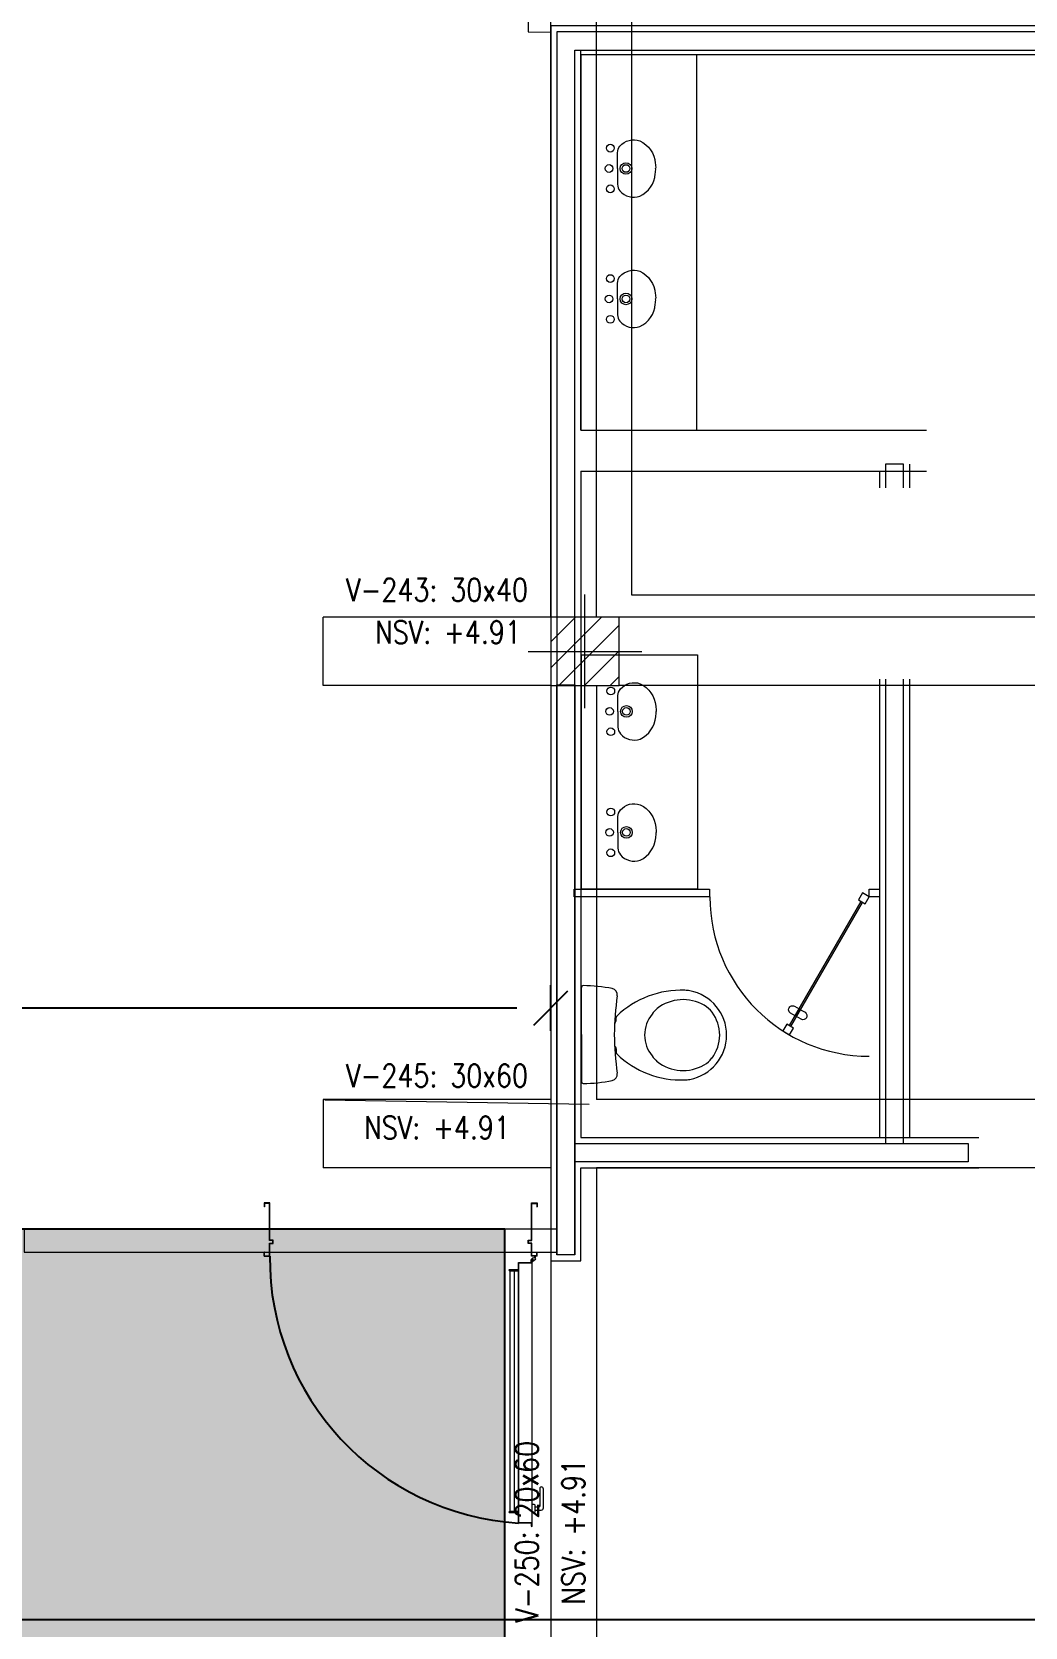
# Model space of a CAD drawing. Header units: millimetres. Extents: x 14 to 290, y 66 to 213.
# Drawn here: x 131.63 to 135.99, y 174.43 to 181.44 of the extents above; entities that cross this region are included whole.
import ezdxf
from ezdxf.enums import TextEntityAlignment as Align

# ---------------------------------------------------------------- set-up
doc = ezdxf.new("R2010")
doc.units = ezdxf.units.MM
doc.linetypes.add('HIDDEN', pattern=[9.525, 6.35, -3.175])
for name, color, linetype, lineweight in [('IRI-OCASA-Layout R 9$0$CARP-BARRIDO', 252, 'Continuous', 9), ('IRI-OCASA-Layout R 9$0$CARP-HERRAJES', 252, 'Continuous', 9), ('IRI-OCASA-Layout R 9$0$CARP-HOJA', 252, 'Continuous', 9), ('IRI-OCASA-Layout R 9$0$CARPINTERIA', 252, 'Continuous', 15), ('IRI-OCASA-Layout R 9$0$CERRAMIENTO CHAPA', 252, 'Continuous', 9), ('IRI-OCASA-Layout R 9$0$MURO CERAMICO DE 8', 252, 'Continuous', 20), ('IRI-OCASA-Layout R 9$0$OCA-Paneles TERMICO', 252, 'Continuous', 15), ('IRI-OCASA-Layout R 9$0$REVESTIMIENTOS', 252, 'Continuous', 9), ('IRI-OCASA-Layout R 9$0$SANITARIOS', 252, 'Continuous', 9), ('IRI-OCASA-Layout R 9$0$TABIQUES PLACAS YESO', 252, 'Continuous', 20), ('OCASA-Flujo IN', 251, 'Continuous', 20), ('OCASA_TODAS_r08$0$CARP-BARRIDO', 252, 'Continuous', 15), ('OCASA_TODAS_r08$0$CARP-HERRAJES', 252, 'Continuous', 15), ('OCASA_TODAS_r08$0$CARP-HOJA', 252, 'Continuous', 20), ('OCASA_TODAS_r08$0$CARP-MARCO', 252, 'Continuous', 20), ('OCASA_TODAS_r08$0$CARPINTERIA', 252, 'Continuous', 15), ('OCASA_TODAS_r08$0$CGC COLUMNAS', 252, 'Continuous', 20), ('OCASA_TODAS_r08$0$CGC COLUMNAS EJES', 252, 'Continuous', 20), ('OCASA_TODAS_r08$0$CGC COLUMNAS HATCH', 252, 'Continuous', 20), ('OCASA_TODAS_r08$0$CGC VIGAS', 252, 'HIDDEN', 15), ('OCASA_TODAS_r08$0$CGC VIGAS REF', 252, 'Continuous', 15), ('OCASA_TODAS_r08$0$PASES ASCENSORES', 252, 'Continuous', 15)]:
    doc.layers.add(name, color=color, linetype=linetype, lineweight=lineweight)
doc.layers.add('IRI-OCASA-Layout R 9$0$OCA_Mobiliario', color=252, linetype='Continuous')
doc.styles.add('OCASA_TODAS_r08$0$CYPETXT', font='romans__.ttf', dxfattribs={"height": 0.2})
doc.styles.add('OCASA_TODAS_r08$0$Standard', font='txt')
doc.dimstyles.new('OCASA_TODAS_r08$0$COTAS-100', dxfattribs={"dimtxt": 0.15, "dimasz": 0.15, "dimexe": 0.1, "dimexo": 0.0625, "dimgap": 0.025, "dimtad": 1, "dimzin": 1, "dimdsep": 46, "dimtxsty": 'OCASA_TODAS_r08$0$Standard', "dimblk": 'OCASA_TODAS_r08$0$_OBLIQUE', "dimcen": 0.12, "dimdle": 0.1, "dimclrd": 252, "dimclre": 252, "dimclrt": 7, "dimaunit": 1, "dimadec": 5, "dimazin": 0, "dimtfac": 1, "dimtix": 1, "dimtmove": 2, "dimatfit": 3, "dimldrblk": 'OCASA_TODAS_r08$0$_OBLIQUE', "dimfxl": 1.25, "dimfxlon": 1, "dimlwd": -1, "dimarcsym": 0})

# ---------------------------------------------------------------- blocks, each defined once
blk = doc.blocks.new('OCASA_TODAS_r08$0$EJES_DE_LA_COLUMNA')
at = {"layer": 'OCASA_TODAS_r08$0$CGC COLUMNAS EJES'}
for p, q in [((0, -0.5), (0, 0.5)), ((-0.5, 0), (0.5, 0))]:
    blk.add_line(p, q, dxfattribs=at)
blk = doc.blocks.new('OCASA_TODAS_r08$0$Estructura PB para Arquitectura')
at = {"layer": 'OCASA_TODAS_r08$0$CGC COLUMNAS'}
blk.add_lwpolyline([(1212.108445, 405.471627), (1212.408445, 405.471627), (1212.408445, 405.771627), (1212.108445, 405.771627), (1212.108445, 405.471627)], close=True, dxfattribs=at)
blk.add_lwpolyline([(1212.108445, 405.471627), (1212.408445, 405.471627), (1212.408445, 405.771627), (1212.108445, 405.771627), (1212.108445, 405.471627)], close=True, dxfattribs=at)
at = {"layer": 'OCASA_TODAS_r08$0$CGC COLUMNAS HATCH'}
for p, q in [((1212.108445, 405.549731, -0.000029), (1212.33034, 405.771627, -0.000029)), ((1212.108445, 405.662868, -0.000029), (1212.217203, 405.771627, -0.000029)), ((1212.143477, 405.471627, -0.000029), (1212.408445, 405.736594, -0.000029)), ((1212.256615, 405.471627, -0.000029), (1212.408445, 405.623457, -0.000029)), ((1212.369752, 405.471627, -0.000029), (1212.408445, 405.51032, -0.000029))]:
    blk.add_line(p, q, dxfattribs=at)
at = {"layer": 'OCASA_TODAS_r08$0$CGC VIGAS', "lineweight": 9}
for p, q in [((1212.108445, 405.771678, -0.000029), (1212.108445, 413.271652, -0.000029)), ((1212.308445, 405.771627, -0.000029), (1212.308445, 413.271652, -0.000029)), ((1211.108533, 405.471845, -0.000029), (1211.108583, 405.771845, -0.000029)), ((1212.108445, 405.771678, -0.000029), (1211.108583, 405.771845, -0.000029)), ((1217.109614, 405.77084, -0.000029), (1212.408445, 405.771627, -0.000029)), ((1212.108445, 405.471678, -0.000029), (1211.108533, 405.471845, -0.000029)), ((1212.108444, 405.471627, -0.000029), (1212.10844, 403.651372, -0.000029)), ((1212.308444, 405.471627, -0.000029), (1212.30844, 403.651372, -0.000029)), ((1217.110187, 405.47084, -0.000029), (1212.408445, 405.471627, -0.000029)), ((1212.10844, 403.651372, -0.000029), (1211.108558, 403.651372, -0.000029)), ((1211.108558, 403.651372, -0.000029), (1211.108558, 403.351372, -0.000029)), ((1217.113658, 403.651372, -0.000029), (1212.30844, 403.651372, -0.000029)), ((1212.10844, 403.351372, -0.000029), (1211.108558, 403.351372, -0.000029)), ((1212.10844, 403.351372, -0.000029), (1212.108433, 400.151689, -0.000029)), ((1212.30844, 403.351372, -0.000029), (1212.308433, 400.151689, -0.000029)), ((1217.11423, 403.351372, -0.000029), (1212.30844, 403.351372, -0.000029))]:
    blk.add_line(p, q, dxfattribs=at)
at = {"layer": 'OCASA_TODAS_r08$0$CGC COLUMNAS EJES', "xscale": 0.5, "yscale": 0.5}
blk.add_blockref('OCASA_TODAS_r08$0$EJES_DE_LA_COLUMNA', (1212.258445, 405.621627, -0.000029), dxfattribs=at)
at = {"layer": 'OCASA_TODAS_r08$0$CGC VIGAS REF', "style": 'OCASA_TODAS_r08$0$CYPETXT', "width": 0.821201}
for s, rotation, p in [('V-243: 30x40', 359.991257, (1211.608458, 405.891537, -0.000029)), ('V-250: 20x60', 90, (1212.003437, 401.751531, -0.000029)), ('NSV: +4.91', 90, (1212.207299, 401.751531, -0.000029))]:
    blk.add_text(s, height=0.1, rotation=rotation, dxfattribs=at).set_placement(p, align=Align.MIDDLE_CENTER)
for s, p in [('NSV: +4.91', (1211.656658, 405.706134, -0.000029)), ('V-245: 30x60', (1211.608499, 403.756372, -0.000029)), ('NSV: +4.91', (1211.608499, 403.528205, -0.000029))]:
    blk.add_text(s, height=0.1, dxfattribs=at).set_placement(p, align=Align.MIDDLE_CENTER)
blk = doc.blocks.new('IRI-OCASA-Layout R 9$0$P10 70-035')
at = {"layer": 'IRI-OCASA-Layout R 9$0$CARP-BARRIDO'}
blk.add_arc((0, 0.035), 0.7, 0, 90, dxfattribs=at)
at = {"layer": 'IRI-OCASA-Layout R 9$0$CARP-HERRAJES'}
for points in [[(0.299622, 0.572154), (0.319191, 0.560856), (0.301691, 0.530545), (0.282122, 0.541843, -1)], [(0.328188, 0.515247), (0.30862, 0.526545), (0.32612, 0.556856), (0.345688, 0.545558, -1)]]:
    blk.add_lwpolyline(points, format="xyb", close=True, dxfattribs=at)
blk.add_lwpolyline([(0.274884, 0.564113), (0.276716, 0.567287)], dxfattribs=at)
at = {"layer": 'IRI-OCASA-Layout R 9$0$CARP-HOJA'}
for p, q in [((0.344191, 0.604157), (0.029191, 0.058561)), ((0.35112, 0.600157), (0.03612, 0.054561))]:
    blk.add_line(p, q, dxfattribs=at)
for points in [[(0.35, 0.641218), (0.3325, 0.610907), (0.362811, 0.593407), (0.380311, 0.623718)], [(0.0175, 0.065311), (0, 0.035), (0.030311, 0.0175), (0.047811, 0.047811)]]:
    blk.add_lwpolyline(points, close=True, dxfattribs=at)
blk = doc.blocks.new('OCASA_TODAS_r08$0$_OBLIQUE')
at = {"color": 0, "linetype": 'ByBlock'}
blk.add_line((-0.5, -0.5), (0.5, 0.5), dxfattribs=at)
blk = doc.blocks.new('*D85')
at = {"layer": 'Defpoints', "color": 0}
for p in [(133.908565, 177.154575), (126.622346, 176.080765), (133.908565, 175.79997)]:
    blk.add_point(p, dxfattribs=at)
at = {"layer": 'IRI-OCASA-Layout R 9$0$OCA_Mobiliario', "color": 252, "lineweight": -2}
for p, q in [((126.622346, 177.054575), (126.622346, 177.254575)), ((133.908565, 177.054575), (133.908565, 177.254575))]:
    blk.add_line(p, q, dxfattribs=at)
at = {"layer": 'IRI-OCASA-Layout R 9$0$OCA_Mobiliario', "color": 252}
blk.add_line((126.772346, 177.154575), (133.758565, 177.154575), dxfattribs=at)
at = {"layer": 'IRI-OCASA-Layout R 9$0$OCA_Mobiliario', "color": 252, "xscale": 0.15, "yscale": 0.15, "zscale": 0.15, "rotation": 180}
blk.add_blockref('OCASA_TODAS_r08$0$_OBLIQUE', (126.622346, 177.154575), dxfattribs=at)
at = {"layer": 'IRI-OCASA-Layout R 9$0$OCA_Mobiliario', "color": 252, "xscale": 0.15, "yscale": 0.15, "zscale": 0.15}
blk.add_blockref('OCASA_TODAS_r08$0$_OBLIQUE', (133.908565, 177.154575), dxfattribs=at)
at = {"layer": 'IRI-OCASA-Layout R 9$0$OCA_Mobiliario', "color": 7, "insert": (130.265456, 177.254575), "char_height": 0.15, "attachment_point": 5, "style": 'OCASA_TODAS_r08$0$Standard'}
blk.add_mtext('7.29', dxfattribs=at)
blk = doc.blocks.new('OCASA_TODAS_r08$0$SE 20')
at = {"layer": 'OCASA_TODAS_r08$0$CARP-BARRIDO', "lineweight": -3}
blk.add_arc((-32.41539, -19.636195), 1.16501, 179.476971, 266.48031, dxfattribs=at)
at = {"layer": 'OCASA_TODAS_r08$0$CARP-HERRAJES'}
for p, q in [((-32.486912, -19.685538), (-32.527067, -19.685538)), ((-32.527067, -19.690098), (-32.486912, -19.690098)), ((-32.525375, -19.690098), (-32.525375, -20.748793)), ((-32.505688, -20.748793), (-32.505688, -19.690098)), ((-32.391912, -20.723073), (-32.391912, -20.643073)), ((-32.388912, -20.640073), (-32.387912, -20.640073)), ((-32.377912, -20.732073), (-32.377912, -20.650073)), ((-32.486912, -20.748793), (-32.527067, -20.748793)), ((-32.527067, -20.753354), (-32.486912, -20.753354)), ((-32.417912, -20.717998), (-32.426912, -20.717998)), ((-32.426912, -20.752998), (-32.417912, -20.752998)), ((-32.414912, -20.749998), (-32.414912, -20.720998)), ((-32.414912, -20.728073), (-32.396912, -20.728073)), ((-32.414912, -20.742073), (-32.387912, -20.742073))]:
    blk.add_line(p, q, dxfattribs=at)
for centre, radius, start, end in [((-32.527067, -19.687818), 0.00228, 90, 270), ((-32.388912, -20.643073), 0.003, 90, 180), ((-32.387912, -20.650073), 0.01, 0, 90), ((-32.527067, -20.751073), 0.00228, 90, 270), ((-32.417912, -20.720998), 0.003, 0, 90), ((-32.417912, -20.749998), 0.003, 270, 0), ((-32.396912, -20.723073), 0.005, 270, 0), ((-32.387912, -20.732073), 0.01, 270, 0)]:
    blk.add_arc(centre, radius, start, end, dxfattribs=at)
at = {"layer": 'OCASA_TODAS_r08$0$CARP-HOJA'}
for p, q in [((-32.486912, -20.799008), (-32.486912, -19.654008)), ((-32.486912, -19.654008), (-32.431912, -19.654008)), ((-32.485712, -19.812314), (-32.485712, -19.655208)), ((-32.485712, -19.655208), (-32.430712, -19.655208)), ((-32.431912, -19.654008), (-32.431912, -19.641508)), ((-32.430712, -19.641508), (-32.430712, -19.655208)), ((-32.428112, -19.797314), (-32.428112, -19.641508)), ((-32.426912, -20.811508), (-32.426912, -19.641508)), ((-32.485712, -20.797808), (-32.485712, -19.812314)), ((-32.428112, -20.811508), (-32.428112, -19.797314)), ((-32.431912, -20.799008), (-32.486912, -20.799008)), ((-32.430712, -20.797808), (-32.485712, -20.797808)), ((-32.431912, -20.799008), (-32.431912, -20.811508)), ((-32.430712, -20.797808), (-32.430712, -20.811508))]:
    blk.add_line(p, q, dxfattribs=at)
for centre, radius, start, end in [((-32.429412, -19.641508), 0.0025, 0, 180), ((-32.429412, -19.641508), 0.0013, 0, 180), ((-32.429412, -20.811508), 0.0025, 180, 0), ((-32.429412, -20.811508), 0.0013, 180, 0)]:
    blk.add_arc(centre, radius, start, end, dxfattribs=at)
at = {"layer": 'OCASA_TODAS_r08$0$CARP-MARCO'}
for p, q in [((-33.580351, -19.39236), (-33.605351, -19.39236)), ((-33.605351, -19.39236), (-33.605351, -19.40736)), ((-33.605351, -19.39236), (-33.605351, -19.40896)), ((-33.603751, -19.40896), (-33.605351, -19.40896)), ((-33.581951, -19.39396), (-33.603751, -19.39396)), ((-33.603751, -19.39396), (-33.603751, -19.40736)), ((-33.603751, -19.39396), (-33.603751, -19.40896)), ((-33.581951, -19.55716), (-33.581951, -19.39396)), ((-33.580351, -19.55556), (-33.580351, -19.39236)), ((-32.430351, -19.55556), (-32.430351, -19.39236)), ((-32.430351, -19.39236), (-32.405351, -19.39236)), ((-32.428751, -19.55716), (-32.428751, -19.39396)), ((-32.428751, -19.39396), (-32.406951, -19.39396)), ((-32.406951, -19.39396), (-32.406951, -19.40736)), ((-32.406951, -19.39396), (-32.406951, -19.40896)), ((-32.406951, -19.40896), (-32.405351, -19.40896)), ((-32.405351, -19.39236), (-32.405351, -19.40736)), ((-32.405351, -19.39236), (-32.405351, -19.40896)), ((-33.566951, -19.55716), (-33.581951, -19.55716)), ((-33.565351, -19.55556), (-33.580351, -19.55556)), ((-33.566951, -19.56896), (-33.566951, -19.55716)), ((-33.565351, -19.57056), (-33.565351, -19.55556)), ((-32.445351, -19.57056), (-32.445351, -19.55556)), ((-32.445351, -19.55556), (-32.430351, -19.55556)), ((-32.443751, -19.56896), (-32.443751, -19.55716)), ((-32.443751, -19.55716), (-32.428751, -19.55716)), ((-33.605351, -19.62556), (-33.605351, -19.60896)), ((-33.603751, -19.60896), (-33.605351, -19.60896)), ((-33.605351, -19.62556), (-33.605351, -19.61056)), ((-33.605351, -19.62556), (-33.580351, -19.62556)), ((-33.603751, -19.62396), (-33.603751, -19.60896)), ((-33.603751, -19.62396), (-33.603751, -19.61056)), ((-33.603751, -19.62396), (-33.581951, -19.62396)), ((-33.581951, -19.62396), (-33.581951, -19.56896)), ((-33.581951, -19.56896), (-33.566951, -19.56896)), ((-33.580351, -19.62556), (-33.580351, -19.57056)), ((-33.580351, -19.57056), (-33.565351, -19.57056)), ((-32.430351, -19.57056), (-32.445351, -19.57056)), ((-32.428751, -19.56896), (-32.443751, -19.56896)), ((-32.430351, -19.62556), (-32.430351, -19.57056)), ((-32.405351, -19.62556), (-32.430351, -19.62556)), ((-32.428751, -19.62396), (-32.428751, -19.56896)), ((-32.406951, -19.62396), (-32.428751, -19.62396)), ((-32.415351, -19.632235), (-32.415351, -19.62556)), ((-32.415351, -19.633663), (-32.415351, -19.62556)), ((-32.413351, -19.637069), (-32.413351, -19.62556)), ((-32.406951, -19.62396), (-32.406951, -19.60896)), ((-32.406951, -19.60896), (-32.405351, -19.60896)), ((-32.406951, -19.62396), (-32.406951, -19.61056)), ((-32.405351, -19.62556), (-32.405351, -19.60896)), ((-32.405351, -19.62556), (-32.405351, -19.61056)), ((-32.417071, -19.643831), (-32.426912, -19.652463)), ((-32.420656, -19.644065), (-32.426912, -19.649632))]:
    blk.add_line(p, q, dxfattribs=at)
blk.add_circle((-32.419237, -19.638235), 0.006, dxfattribs=at)

msp = doc.modelspace()

# ---------------------------------------------------------------- hatches: boundary and pattern name
at = {"true_color": 0xff38ff}
h = msp.add_hatch(color=6, dxfattribs=at)
h.dxf.hatch_style = 1
h.paths.add_polyline_path([(32.979, 168.6206), (32.979, 163.8982), (30.4281, 163.8982), (30.3281, 163.8982), (30.4172, 149.6916), (31.5719, 149.6916), (31.5719, 149.6916), (31.5828, 144.0009), (82.1859, 144.0009), (82.1859, 148.0787), (89.3941, 148.0915), (89.3941, 167.2596), (133.7064, 167.2596), (133.7064, 176.1816), (78.0084, 176.1816), (78.0084, 171.4492), (62.0584, 171.472), (62.0584, 168.2535), (53.9284, 168.2535), (53.9284, 171.452), (48.355, 171.452), (48.355, 169.6997), (46.3285, 169.6997), (46.3285, 168.6206)])

# ---------------------------------------------------------------- linework, layer by layer
at = {"layer": 'Defpoints', "color": 6}
msp.add_lwpolyline([(89.3941, 167.2596), (133.7064, 167.2596), (133.7064, 176.1816), (78.0084, 176.1816)], dxfattribs=at)
at = {"layer": 'IRI-OCASA-Layout R 9$0$CERRAMIENTO CHAPA'}
msp.add_lwpolyline([(133.9346, 176.1816), (131.5935, 176.1816), (131.5935, 176.0808), (133.9346, 176.0808)], close=True, dxfattribs=at)
at = {"layer": 'IRI-OCASA-Layout R 9$0$MURO CERAMICO DE 8'}
msp.add_line((134.0146, 176.069), (133.9346, 176.069), dxfattribs=at)
for points in [[(134.0146, 181.4447), (134.0146, 181.4447), (133.9346, 181.4447), (133.9346, 176.069)], [(134.0146, 176.069), (134.0146, 181.3647)], [(135.4587, 179.4401), (135.4587, 179.5447), (135.3787, 179.5447), (135.3787, 179.4401)], [(135.3787, 178.6004), (135.3787, 176.5582)], [(135.4587, 176.5582), (135.4587, 178.6004)]]:
    msp.add_lwpolyline(points, dxfattribs=at)
for points in [[(133.9346, 176.0692), (133.9346, 178.5747), (134.0146, 178.5747), (134.0146, 176.069)], [(135.7423, 176.4782), (134.0146, 176.4782), (134.0146, 176.5582), (135.7423, 176.5582)]]:
    msp.add_lwpolyline(points, close=True, dxfattribs=at)
at = {"layer": 'IRI-OCASA-Layout R 9$0$OCA-Paneles TERMICO'}
for p, q in [((133.8087, 181.6807, 0), (133.8087, 181.4447, 0)), ((133.8087, 181.4447, 0), (133.9086, 181.4439)), ((138.9678, 181.4447, 0), (134.0081, 181.4447, 0)), ((138.2411, 181.3446), (134.5506, 181.3446))]:
    msp.add_line(p, q, dxfattribs=at)
msp.add_lwpolyline([(134.0146, 181.3647), (139.1215, 181.3647), (139.1213, 181.4447), (133.9346, 181.4447), (133.9346, 181.3647)], dxfattribs=at)
at = {"layer": 'IRI-OCASA-Layout R 9$0$OCA-Paneles TERMICO', "elevation": 0}
for points in [[(134.2013, 180.8444), (134.2013, 180.9138, -0.158803), (134.212, 180.943, -0.306706), (134.2995, 180.9661, -0.265667), (134.3676, 180.8679, -0.063087), (134.3691, 180.8444)], [(134.2013, 180.8444), (134.2013, 180.7751, 0.158803), (134.212, 180.7459, 0.306706), (134.2995, 180.7228, 0.265667), (134.3676, 180.821, 0.063087), (134.3691, 180.8444)], [(134.2013, 180.2712), (134.2013, 180.3406, -0.158803), (134.212, 180.3697, -0.306706), (134.2995, 180.3929, -0.265667), (134.3676, 180.2946, -0.063087), (134.3691, 180.2712)], [(134.2013, 180.2712), (134.2013, 180.2018, 0.158803), (134.212, 180.1727, 0.306706), (134.2995, 180.1495, 0.265667), (134.3676, 180.2478, 0.063087), (134.3691, 180.2712)]]:
    msp.add_lwpolyline(points, format="xyb", dxfattribs=at)
at = {"layer": 'IRI-OCASA-Layout R 9$0$OCA-Paneles TERMICO'}
for centre, radius in [((134.1699, 180.9339, 0), 0.017), ((134.1645, 180.8444, 0), 0.017), ((134.2387, 180.8444, 0), 0.0256), ((134.2387, 180.8444, 0), 0.0168), ((134.1699, 180.7549, 0), 0.017), ((134.1699, 180.3607, 0), 0.017), ((134.1645, 180.2712, 0), 0.017), ((134.2387, 180.2712, 0), 0.0256), ((134.2387, 180.2712, 0), 0.0168), ((134.1699, 180.1817, 0), 0.017)]:
    msp.add_circle(centre, radius, dxfattribs=at)
at = {"layer": 'IRI-OCASA-Layout R 9$0$REVESTIMIENTOS'}
for p, q in [((134.0406, 179.6947), (134.0406, 181.3647)), ((134.0406, 179.6947), (135.5597, 179.6947)), ((135.3855, 179.6947), (135.5597, 179.6947)), ((134.0406, 179.5147), (134.0406, 176.5845)), ((134.0406, 179.5147), (135.5597, 179.5147)), ((135.3527, 179.5147), (135.3527, 179.4401)), ((135.4847, 179.5447), (135.4847, 179.4401)), ((135.3527, 178.6004), (135.3527, 176.5845)), ((135.4847, 178.6004), (135.4847, 176.5845)), ((134.0406, 176.5845), (135.7889, 176.5845))]:
    msp.add_line(p, q, dxfattribs=at)
msp.add_lwpolyline([(139.0763, 181.4708), (133.9086, 181.4708), (133.9086, 176.0427), (134.0409, 176.0427), (134.0409, 176.4519), (135.7889, 176.4519)], dxfattribs=at)
at = {"layer": 'IRI-OCASA-Layout R 9$0$SANITARIOS'}
for p, q in [((134.043, 177.0376, 0), (134.043, 177.2446, 0)), ((134.196, 177.1005, 0), (134.196, 177.1133, 0)), ((134.043, 177.0376, 0), (134.043, 176.8306, 0)), ((134.1959, 176.9753, 0), (134.1959, 176.9581, 0))]:
    msp.add_line(p, q, dxfattribs=at)
at = {"layer": 'IRI-OCASA-Layout R 9$0$SANITARIOS', "elevation": 0}
for points in [[(134.0406, 181.3446), (134.0406, 179.6947), (134.5506, 179.6947), (134.5506, 181.3446)], [(134.0427, 177.6774), (134.0427, 178.7069), (134.5527, 178.7069), (134.5527, 177.6774)]]:
    msp.add_lwpolyline(points, close=True, dxfattribs=at)
for points in [[(134.2033, 178.4581), (134.2033, 178.5275, -0.158803), (134.214, 178.5567, -0.306706), (134.3015, 178.5798, -0.265667), (134.3696, 178.4816, -0.063087), (134.3711, 178.4581)], [(134.2033, 178.4581), (134.2033, 178.3888, 0.158803), (134.214, 178.3596, 0.306706), (134.3015, 178.3365, 0.265667), (134.3696, 178.4347, 0.063087), (134.3711, 178.4581)], [(134.2033, 177.9262), (134.2033, 177.9956, -0.158803), (134.214, 178.0248, -0.306706), (134.3015, 178.0479, -0.265667), (134.3696, 177.9497, -0.063087), (134.3711, 177.9262)], [(134.2033, 177.9262), (134.2033, 177.8568, 0.158803), (134.214, 177.8277, 0.306706), (134.3015, 177.8045, 0.265667), (134.3696, 177.9028, 0.063087), (134.3711, 177.9262)]]:
    msp.add_lwpolyline(points, format="xyb", dxfattribs=at)
at = {"layer": 'IRI-OCASA-Layout R 9$0$SANITARIOS'}
for centre, radius in [((134.1719, 178.5476, 0), 0.017), ((134.1666, 178.4581, 0), 0.017), ((134.2407, 178.4581, 0), 0.0256), ((134.2407, 178.4581, 0), 0.0168), ((134.1719, 178.3687, 0), 0.017), ((134.1719, 178.0157, 0), 0.017), ((134.1666, 177.9262, 0), 0.017), ((134.2407, 177.9262, 0), 0.0256), ((134.2407, 177.9262, 0), 0.0168), ((134.1719, 177.8367, 0), 0.017)]:
    msp.add_circle(centre, radius, dxfattribs=at)
for centre, radius, start, end in [((134.051, 177.2446, 0), 0.008, 90, 180), ((134.051, 176.628, 0), 0.6246, 78.22046, 90), ((134.1728, 177.2121, 0), 0.028, 351.71051, 78.22046), ((135.491, 177.02, 0), 1.304, 171.71051, 179.2262), ((134.483, 176.8201, 0), 0.4127, 88.0225, 133.57262), ((134.4896, 177.005, 0), 0.1861, 60.05621, 127.6025), ((134.4832, 177.0119, 0), 0.221, 80.48467, 86.35648), ((134.483, 177.0354, 0), 0.198, 359.94061, 79.31273), ((134.204, 177.1133, 0), 0.008, 133.57262, 179.94062), ((134.4635, 177.0354, 0), 0.143, 140.07553, 179.94062), ((134.5055, 177.0166, 0), 0.1878, 133.62121, 143.89184), ((134.5288, 177.0707, 0), 0.1096, 36.48518, 60.68976), ((134.483, 177.0354, 0), 0.1675, 359.94061, 36.88348), ((134.276, 177.0378, 0), 0.1, 144.50967, 150.8713), ((134.188, 177.1005, 0), 0.008, 324.50967, 359.94061), ((135.491, 177.0553, 0), 1.304, 180.7738, 188.28949), ((134.276, 177.0378, 0), 0.1, 209.1087, 215.37156), ((134.1879, 176.9753, 0), 0.008, 359.94061, 35.37156), ((134.4635, 177.0354, 0), 0.143, 179.94062, 219.80569), ((134.483, 177.0354, 0), 0.198, 280.5685, 359.94061), ((134.483, 177.0354, 0), 0.1675, 322.99775, 359.94061), ((134.2039, 176.9581, 0), 0.008, 179.94062, 226.3086), ((134.4834, 177.2507, 0), 0.4127, 226.3086, 271.85873), ((134.5056, 177.0542, 0), 0.1878, 215.98939, 226.26002), ((134.4896, 177.0658, 0), 0.1861, 232.27873, 299.82502), ((134.5287, 177, 0), 0.1096, 299.19147, 323.39605), ((134.051, 177.4473, 0), 0.6246, 270, 281.77954), ((134.1728, 176.8632, 0), 0.028, 281.77954, 8.28949), ((134.4832, 177.0589, 0), 0.221, 273.52475, 279.39656), ((134.051, 176.8306, 0), 0.008, 180, 270)]:
    msp.add_arc(centre, radius, start, end, dxfattribs=at)
at = {"layer": 'IRI-OCASA-Layout R 9$0$TABIQUES PLACAS YESO', "elevation": 0}
for points in [[(134.0104, 177.6774), (134.6056, 177.6774), (134.6056, 177.6424), (134.0104, 177.6424), (134.0104, 177.6774)], [(134.0104, 177.6774), (134.6056, 177.6774), (134.6056, 177.6424), (134.0104, 177.6424), (134.0104, 177.6774)], [(135.3527, 177.6424), (135.3077, 177.6424), (135.3077, 177.6774), (135.3527, 177.6774)]]:
    msp.add_lwpolyline(points, dxfattribs=at)
at = {"layer": 'OCASA-Flujo IN', "lineweight": -3, "elevation": 0}
msp.add_lwpolyline([(130.6437, 174.8221), (130.6437, 174.4672), (136.5934, 174.4672), (136.5934, 168.3033)], dxfattribs=at)
at = {"layer": 'OCASA_TODAS_r08$0$PASES ASCENSORES'}
msp.add_lwpolyline([(134.2651, 186.2696), (138.8966, 186.2696), (138.8966, 178.9696), (134.2651, 178.9696)], close=True, dxfattribs=at)
msp.add_lwpolyline([(134.077, 176.7297), (134.077, 176.7297), (132.915, 176.7497)], dxfattribs=at)

# ---------------------------------------------------------------- block references
at = {"color": 31, "true_color": 0xfebd57}
msp.add_blockref('OCASA_TODAS_r08$0$Estructura PB para Arquitectura', (-1078.1999, -226.8995), dxfattribs=at)
at = {"layer": 'IRI-OCASA-Layout R 9$0$CARPINTERIA', "extrusion": (0, 0, -1), "xscale": -1, "zscale": -1, "rotation": 180}
msp.add_blockref('IRI-OCASA-Layout R 9$0$P10 70-035', (-135.3077, 177.6774, 0), dxfattribs=at)
at = {"layer": 'OCASA_TODAS_r08$0$CARPINTERIA'}
msp.add_blockref('OCASA_TODAS_r08$0$SE 20', (166.2539, 195.6897), dxfattribs=at)

# ---------------------------------------------------------------- dimensions: what is measured, and where the dimension line sits
at = {"layer": 'IRI-OCASA-Layout R 9$0$OCA_Mobiliario'}
dim = msp.add_linear_dim(base=(133.9086, 177.1546), p1=(126.6223, 176.0808, 0), p2=(133.9086, 175.8, 0), dimstyle='OCASA_TODAS_r08$0$COTAS-100', override={"dimfxl": 0.1}, dxfattribs=at)
dim.commit()
dim.dimension.update_dxf_attribs({"geometry": '*D85', "text_midpoint": (130.2655, 177.2546)})

doc.saveas('drawing.dxf')
